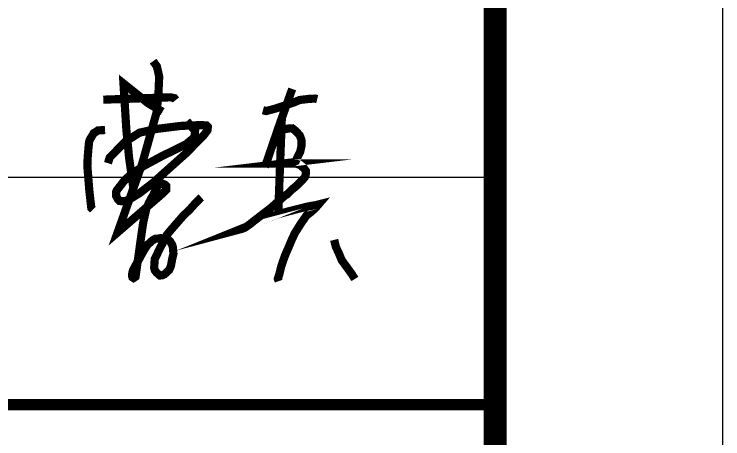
# Model space of a CAD drawing. Extents: x 2025205 to 2402328, y -557483 to 329036.
# Drawn here: x 2397659 to 2402328, y 77379 to 80177 of the extents above; entities that cross this region are included whole.
import ezdxf

# ---------------------------------------------------------------- set-up
doc = ezdxf.new("R2010")
doc.units = 0
doc.header["$LTSCALE"] = 1500
doc.header["$MEASUREMENT"] = 0
doc.layers.add('PUB_TITLE', color=4, linetype='Continuous')

msp = doc.modelspace()

# ---------------------------------------------------------------- linework, layer by layer
at = {"const_width": 54}
for points in [[(2398574.553329343, 79867.03669247776), (2398599.253552489, 79833.11103948765), (2398609.408793789, 79789.99667730741), (2398614.708917797, 79764.4149367942), (2398609.34337467, 79644.5613658647), (2398597.763798491, 79530.3207325167), (2398503.584551359, 79194.61692519812), (2398340.874269898, 78738.91256769001), (2398635.532960085, 78993.85995579837), (2398661.868661262, 79020.50145019218), (2398661.868661262, 79033.08755161357), (2398661.868661262, 79044.77457420877), (2398651.969220478, 79053.76469437289), (2398640.270166263, 79058.25975445635), (2398629.470918769, 79058.25975445635), (2398619.571477985, 79058.25975445635), (2398606.972225323, 79051.966703746), (2398594.372972667, 79024.99651027564), (2398572.097174317, 78978.78005056083), (2398559.139487551, 78957.20600026124), (2398545.455922754, 78930.75741614774), (2398531.920040639, 78902.28970442689), (2398528.357636523, 78888.05593207642), (2398510.028530658, 78807.57727026683), (2398501.049658346, 78747.35318584112), (2398458.964793415, 78446.87396073993), (2398445.900947476, 78438.34097948368), (2398438.36403795, 78443.3603212738), (2398436.856656041, 78448.37966306391), (2398436.354064831, 78455.4067749735), (2398436.354064831, 78463.93975622975), (2398438.36403795, 78474.48034058278), (2398440.876210548, 78485.0210919592), (2398443.890974357, 78493.05200541718), (2398459.969584107, 78522.66615538229), (2398468.008693116, 78537.22227997705), (2398518.250186437, 78627.96811130876), (2398539.150224589, 78658.48284329311), (2398572.108142791, 78687.39165982301), (2398588.958071401, 78696.52809116058), (2398606.861757109, 78697.95896767825), (2398624.765442819, 78700.82055369369), (2398656.276305732, 78697.95896767825), (2398675.612552673, 78690.08939736336), (2398686.354607407, 78680.07359578228), (2398700.677869362, 78656.46505185892), (2398704.974769601, 78638.57984698564), (2398708.648425399, 78597.91870230297), (2398704.113744283, 78580.70342222392), (2398699.578671433, 78558.95784044173), (2398693.229491098, 78524.52728028293), (2398689.601276128, 78510.9362081606), (2398678.717414673, 78489.1906263819), (2398649.693261833, 78462.91457587737), (2398636.088043288, 78456.57225371036), (2398619.761859376, 78454.7600662203), (2398608.877997927, 78463.8206696224), (2398596.179637257, 78475.59955425677), (2398585.295775808, 78490.09672012413), (2398581.667560835, 78505.49981271592), (2398585.295775808, 78562.58204839914), (2398591.64456441, 78575.26702677924), (2398612.505821169, 78619.66445110505), (2398665.135700005, 78722.12052107509), (2398676.926811067, 78736.61751992186), (2398687.81106425, 78750.20859204419), (2398773.133267493, 78848.31925354479), (2398793.087274645, 78867.3467211118), (2398817.576746372, 78890.90449038125), (2398845.693649607, 78922.61693633045), (2398867.461764241, 78944.36251810985), (2398884.695197755, 78963.38998567895), (2398891.951235968, 78969.73247486865)], [(2398636.514638633, 79534.18612007983), (2398544.141664362, 79588.13268683013), (2398458.874303492, 79656.27594707347), (2398379.291746736, 79720.16014916147), (2398398.100331665, 79419.20056910999), (2398416.622952774, 79228.4710928211), (2398444.011235856, 79035.4049803156)], [(2399491.112039551, 79684.148726827), (2399405.017342253, 79442.95893166587), (2399356.354917659, 79300.86255479301), (2399311.435877029, 79169.98437007703)], [(2398246.26881915, 79613.34029831248), (2398689.533114888, 79628.98724286119), (2398715.268683767, 79623.22582282103), (2398724.569167446, 79611.61228985689)], [(2399298.334816622, 79543.92199297645), (2399318.922644954, 79538.31289689662), (2399382.557821939, 79555.14018513053), (2399500.470107727, 79594.40369065339), (2399539.774464144, 79611.23081186181), (2399603.409641132, 79618.70955095906), (2399640.842305565, 79620.57919397857), (2399655.815449685, 79616.83990794164)], [(2399422.778224453, 79492.71511496138), (2399399.50411644, 78878.44131706958)], [(2398277.149386458, 79194.7784353639), (2398289.520651518, 79233.61887444183), (2398328.401154709, 79272.45931352046), (2398390.256696557, 79336.01631972985), (2398485.691442392, 79396.04248321895), (2398598.798752493, 79420.759050349), (2398754.321548712, 79440.17935339827), (2398872.730941479, 79445.47578450246), (2398925.727480782, 79444.4607924847), (2398935.347225443, 79433.97766366112), (2398932.723801162, 79411.2641900389), (2398910.861279295, 79382.4355440156), (2398795.530502541, 79263.65609084908), (2398663.469666939, 79145.64560645958), (2398575.874830593, 79067.37024934264), (2398486.727179856, 78998.51268454245), (2398414.197392315, 78953.59065575711), (2398384.32549348, 78943.91239412013), (2398354.611893612, 78945.54620223213), (2398342.072184104, 78958.61750223883), (2398331.44059759, 78977.95229008328), (2398330.35001775, 79001.91642360669), (2398334.166655459, 79014.17081955774), (2398386.514879518, 79082.1017949786), (2398430.999098444, 79123.054726901), (2398514.915378179, 79177.91039379011), (2398631.005721861, 79240.35570230964), (2398791.745986791, 79319.52758486453), (2398848.674724529, 79367.47656262596), (2398850.907201004, 79407.62010647752), (2398797.326982115, 79472.29565827153)], [(2398257.989810314, 79413.4992769477), (2398211.434116459, 79410.59259502403), (2398196.885609029, 79400.41912478092), (2398183.791991514, 79393.15233646287), (2398173.6077621, 79375.7120778989), (2398159.059254672, 79352.45845548902), (2398152.444872273, 79334.8585240005), (2398151.005259873, 79316.16059061722), (2398148.845645414, 79298.90088271582), (2398148.845645414, 79294.58603924955), (2398143.398622183, 79231.36307681771), (2398141.555918315, 79174.30238695908), (2398154.454061927, 79014.16413868219), (2398167.352205539, 78900.04275896004), (2398178.407645286, 78888.99860361288)], [(2399419.814568654, 79414.49531365884), (2399469.037199338, 79423.86549044983), (2399491.438351696, 79424.79797365377), (2399501.705628135, 79417.33860909729), (2399516.639990862, 79404.28451234405), (2399529.707754112, 79390.29809941235), (2399540.908134427, 79378.17665288365), (2399550.242306992, 79353.00110960379), (2399552.108906467, 79345.54157802463), (2399552.108906467, 79308.24458821607), (2399551.175802597, 79304.51482242718), (2399543.708621237, 79270.01511520566), (2399530.640857985, 79244.83957192651), (2399514.773391385, 79208.4748982992), (2399500.772524265, 79201.01553374273), (2399430.767796922, 79192.62368598161), (2399497.038933584, 79192.62368598161), (2399516.639990862, 79191.69120278046), (2399542.775125633, 79183.29935501935), (2399570.878318273, 79158.73745015892), (2399581.145594712, 79143.81872104318), (2399581.145594712, 79127.03502552444), (2399579.27899524, 79115.84589517629), (2399573.678413353, 79101.85948224459), (2399567.144727592, 79094.39995066542), (2399525.07514018, 79050.48989620805), (2399488.672728971, 79020.65227095666), (2399456.937404044, 78988.94967930159), (2399442.936536921, 78981.49031474511), (2399346.776696514, 78897.12338337465), (2399237.4143373, 78813.0136657115), (2399212.589151883, 78792.93813579436), (2399180.671280183, 78770.50058233086), (2399160.575074589, 78762.23416800797), (2399142.842967171, 78757.51062198333), (2399259.87503281, 78804.74725139071), (2399391.09286273, 78856.70776086673), (2399459.657194213, 78875.60244603409), (2399590.875024131, 78908.66810332146), (2399649.982179429, 78919.29637416592), (2399664.167551975, 78922.83907544147), (2399641.706856465, 78896.8589877258), (2399608.797121208, 78868.12120160973), (2399586.102170406, 78851.117538261), (2399546.386104426, 78794.43899448123), (2399508.560925263, 78733.9817475006), (2399487.731007012, 78689.4767610787), (2399465.348657754, 78636.20997341117), (2399443.626375677, 78586.56555646262), (2399417.952700336, 78512.91257816693), (2399407.42022183, 78467.53724068217), (2399396.229243068, 78433.99891145132), (2399402.153786711, 78417.55844591279)], [(2399767.283364445, 78689.30890408065), (2399779.077609356, 78642.18017081125), (2399795.926754501, 78606.83366261818), (2399817.830408149, 78554.65535659739), (2399854.89876251, 78504.16046419204), (2399885.226988736, 78462.08113665413), (2399903.76097005, 78431.78420121036)]]:
    msp.add_lwpolyline(points, dxfattribs=at)
at = {"layer": 'PUB_TITLE'}
msp.add_line((2390328.112889343, 79103.50040947646), (2400828.112899122, 79103.50040947646), dxfattribs=at)
at = {"layer": 'PUB_TITLE', "linetype": 'ByBlock'}
msp.add_lwpolyline([(2290878.112899125, 57653.50041267136), (2402328.112899125, 57653.50041267136), (2402328.112899125, 120653.5004126714), (2290878.112899125, 120653.5004126714)], close=True, dxfattribs=at)
at = {"layer": 'PUB_TITLE', "linetype": 'ByBlock', "const_width": 150}
msp.add_lwpolyline([(2294628.112899125, 59153.50041267136), (2400828.112899125, 59153.50041267136), (2400828.112899125, 119153.5004126714), (2294628.112899125, 119153.5004126714)], close=True, dxfattribs=at)
at = {"layer": 'PUB_TITLE', "const_width": 75}
msp.add_lwpolyline([(2390328.112889343, 88103.50040803687), (2400828.112899122, 88103.50040803687), (2400828.112899122, 77603.50040971674), (2390328.112889343, 77603.50040971674)], close=True, dxfattribs=at)

doc.saveas('drawing.dxf')
